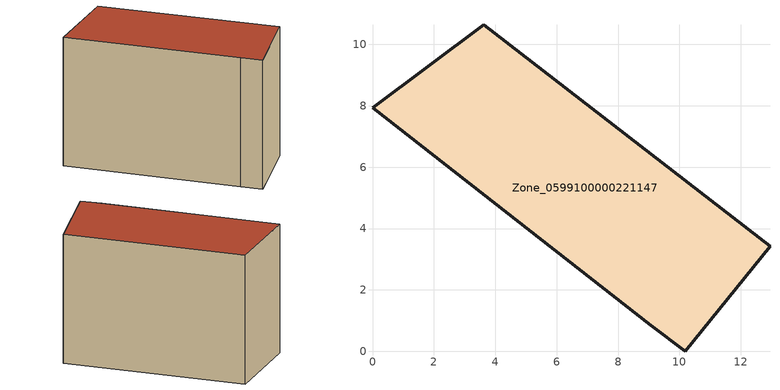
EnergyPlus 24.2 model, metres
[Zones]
Zone_0599100000221147
 floor ground (C_G): 3.62,10.64 12.95,3.43 10.19,0 9.07,0.85 0,7.94 z0
 wall outside (C_F): 9.07,0.85 10.19,0 12.95,3.43 3.62,10.64 0,7.94 9.07,0.85 z0:9.36
 roof outside (C_R): 12.95,3.43 3.62,10.64 0,7.94 9.07,0.85 10.19,0 z9.36
[BUILDING]
Pand.0599100000221147: North Axis=0; Terrain=City; Loads Convergence Tolerance Value=0.04; Temperature Convergence Tolerance Value=0.4; Solar Distribution=FullExterior; Maximum Number of Warmup Days=25; Minimum Number of Warmup Days=1
[Site:Location]
Rotterdam.The.Hague.AP_ZH_NLD Design_Conditions: Latitude=51.96; Longitude=4.45; Time Zone=1; Elevation=-4.5
[SITE:GROUNDTEMPERATURE:BUILDINGSURFACE]
18, 18, 18, 18, 18, 18, 18, 18, 18, 18, 18, 18
[MATERIAL] Thermal Absorptance=0.9; Solar Absorptance=0.7; Visible Absorptance=0.7
Name | Roughness | Thickness | Conductivity | Density | Specific Heat
G.TI.1946 | MediumSmooth | 0.15 | 1 | 540 | 1210
F.TI.1946 | Rough | 0.3 | 0.857143 | 1920 | 840
R.TI.1946 | MediumRough | 0.2 | 0.1 | 1500 | 1000
[CONSTRUCTION]
C_G: G.TI.1946
C_F: F.TI.1946
C_R: R.TI.1946
[ZONE]
Zone_0599100000221147: Type=1; Multiplier=1; Ceiling Height=Autocalculate; Volume=Autocalculate; Floor Area=autocalculate; Part of Total Floor Area=Yes
[ZONEINFILTRATION:DESIGNFLOWRATE]
Infil_Zone_0599100000221147: Zone or ZoneList or Space or SpaceList=Zone_0599100000221147; Schedule=AlwaysOn; Design Flow Rate Calculation Method=Flow/Area; Flow Rate per Floor Area=0.003; Constant Term Coefficient=1; Temperature Term Coefficient=0; Velocity Term Coefficient=0; Velocity Squared Term Coefficient=0
[HVACTEMPLATE:ZONE:IDEALLOADSAIRSYSTEM]
Zone_0599100000221147: Maximum Heating Supply Air Temperature=50; Minimum Cooling Supply Air Temperature=13; Maximum Heating Supply Air Humidity Ratio=0.0156; Minimum Cooling Supply Air Humidity Ratio=0.0077; Heating Limit=NoLimit; Cooling Limit=NoLimit; Dehumidification Control Type=ConstantSensibleHeatRatio; Cooling Sensible Heat Ratio=0.7; Dehumidification Setpoint=60; Humidification Control Type=None; Humidification Setpoint=30; Outdoor Air Method=None; Outdoor Air Flow Rate per Person=0.00944; Outdoor Air Flow Rate per Zone Floor Area=0; Outdoor Air Flow Rate per Zone=0; Demand Controlled Ventilation Type=None; Outdoor Air Economizer Type=NoEconomizer; Heat Recovery Type=None; Sensible Heat Recovery Effectiveness=0.7; Latent Heat Recovery Effectiveness=0.65
[ZONECONTROL:THERMOSTAT]
ThermostatControl_Zone_0599100000221147: Zone or ZoneList=Zone_0599100000221147; Control Type Schedule=DualSetpointControlType; Control 1=Thermostat_Zone_0599100000221147; Temperature Difference Between Cutout And Setpoint=0
[THERMOSTATSETPOINT:DUALSETPOINT]
Thermostat_Zone_0599100000221147: Heating Setpoint Temperature Schedule=HeatingSetpoint_Zone_0599100000221147; Cooling Setpoint Temperature Schedule=CoolingSetpoint_Zone_0599100000221147
[SCHEDULE:COMPACT]
HeatingSetpoint_Zone_0599100000221147: Through: 12/31, For: AllDays, Until: 24:00, 21
CoolingSetpoint_Zone_0599100000221147: Through: 12/31, For: AllDays, Until: 24:00, 24
DualSetpointControlType: Through: 12/31, For: AllDays, Until: 24:00, 4
AlwaysOn: Through: 12/31, For: AllDays, Until: 24:00, 1
